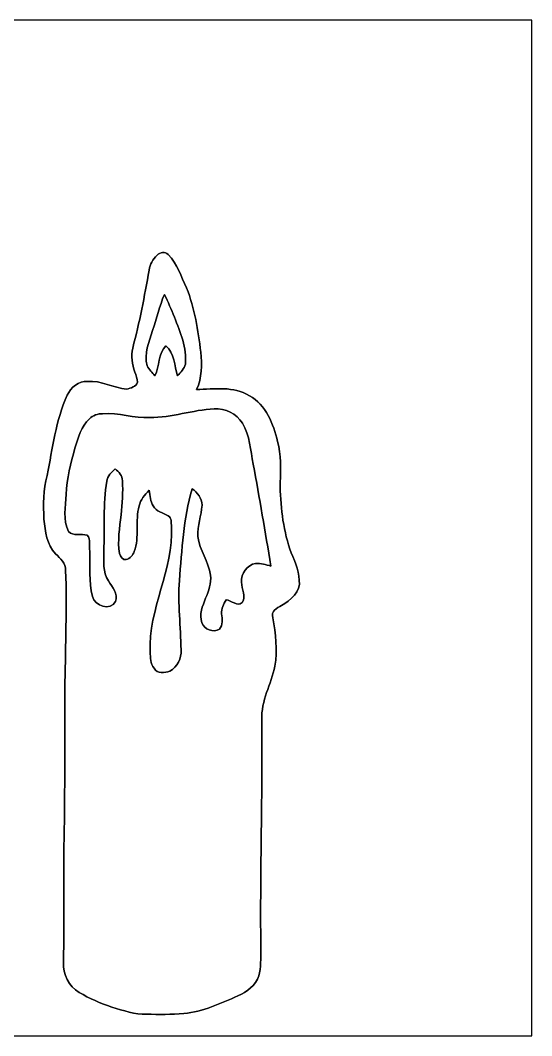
# Model space of a CAD drawing. Header units: centimetres. Extents: x -16.8 to 16.8, y -16.7 to 16.7.
# Drawn here: x 0 to 16.77, y -16.67 to 16.67 of the extents above; entities that cross this region are included whole.
import ezdxf

# ---------------------------------------------------------------- set-up
doc = ezdxf.new("R2010")
doc.units = ezdxf.units.CM
doc.header["$MEASUREMENT"] = 0
doc.layers.add('Layer 1', color=7, linetype='Continuous')

msp = doc.modelspace()

# ---------------------------------------------------------------- linework, layer by layer
at = {"layer": 'Layer 1', "color": 7}
for points, knots in [([(-16.77458, 16.66875), (-16.77458, 16.66875), (16.77458, 16.66875), (16.77458, 16.66875), (16.77458, 16.66875), (16.77458, 16.66875), (16.77458, -16.66875), (16.77458, -16.66875), (16.77458, -16.66875), (16.77458, -16.66875), (-16.77458, -16.66875), (-16.77458, -16.66875), (-16.77458, -16.66875), (-16.77458, -16.66875), (-16.77458, 16.66875), (-16.77458, 16.66875), (-16.77458, 16.66875), (-16.77458, 16.66875), (-16.77458, 16.66875), (-16.77458, 16.66875)], [0, 0, 0, 0, 0.16666667, 0.16666667, 0.16666667, 0.16666667, 0.33333333, 0.33333333, 0.33333333, 0.33333333, 0.5, 0.5, 0.5, 0.5, 0.66666667, 0.66666667, 0.66666667, 0.66666667, 1, 1, 1, 1]), ([(4.48557, 8.95562), (4.35575, 8.82227), (4.24497, 8.65752), (4.22875, 8.46667), (4.22875, 8.46667), (4.06823, 7.60906), (3.91724, 6.74793), (3.68582, 5.90585), (3.68582, 5.90585), (3.62691, 5.6455), (3.66395, 5.36857), (3.75849, 5.12092), (3.75849, 5.12092), (3.7913, 5.01191), (3.84457, 4.90502), (3.84563, 4.78931), (3.84563, 4.78931), (3.80118, 4.63938), (3.62338, 4.58893), (3.48686, 4.56283), (3.48686, 4.56283), (3.04976, 4.5914), (2.65112, 4.85493), (2.20557, 4.81224), (2.20557, 4.81224), (1.90571, 4.83658), (1.65947, 4.61327), (1.53529, 4.36104), (1.53529, 4.36104), (1.16381, 3.52743), (1.06504, 2.61161), (0.87524, 1.7272), (0.87524, 1.7272), (0.76623, 1.25589), (0.74154, 0.76659), (0.77611, 0.28469), (0.77611, 0.28469), (0.81774, -0.11183), (0.86819, -0.54857), (1.15852, -0.8509), (1.15852, -0.8509), (1.31551, -0.9973), (1.49296, -1.15852), (1.48661, -1.397), (1.48661, -1.397), (1.52823, -2.61796), (1.48378, -3.84069), (1.46403, -5.06236), (1.46403, -5.06236), (1.46509, -6.67702), (1.45979, -8.29204), (1.44251, -9.90635), (1.44251, -9.90635), (1.40511, -11.35662), (1.45239, -12.8083), (1.41252, -14.25857), (1.41252, -14.25857), (1.39382, -14.6491), (1.59103, -15.04703), (1.92758, -15.24917), (1.92758, -15.24917), (2.26871, -15.44496), (2.6289, -15.60936), (3.00496, -15.72683), (3.00496, -15.72683), (3.37432, -15.84431), (3.75179, -15.97237), (4.14479, -15.96461), (4.14479, -15.96461), (4.55119, -15.9706), (4.95935, -15.97625), (5.36504, -15.93991), (5.36504, -15.93991), (5.99193, -15.87888), (6.57084, -15.61077), (7.14057, -15.3603), (7.14057, -15.3603), (7.43514, -15.23153), (7.71737, -15.01846), (7.82602, -14.70519), (7.82602, -14.70519), (7.90504, -14.42614), (7.88, -14.13192), (7.88776, -13.84653), (7.88776, -13.84653), (7.86412, -11.32946), (7.94103, -8.81345), (7.92127, -6.29638), (7.92127, -6.29638), (7.88987, -5.67514), (8.23383, -5.13045), (8.35131, -4.53743), (8.35131, -4.53743), (8.44797, -4.00826), (8.36859, -3.46957), (8.28393, -2.94499), (8.28393, -2.94499), (8.20702, -2.72979), (8.42504, -2.63278), (8.56615, -2.54423), (8.56615, -2.54423), (8.86636, -2.37737), (9.20291, -2.09374), (9.15106, -1.71238), (9.15106, -1.71238), (9.14153, -1.34726), (8.96056, -1.02517), (8.84026, -0.68968), (8.84026, -0.68968), (8.61131, 0.01482), (8.52276, 0.76024), (8.52593, 1.49895), (8.52593, 1.49895), (8.54534, 1.94522), (8.56086, 2.40206), (8.44021, 2.83704), (8.44021, 2.83704), (8.29416, 3.41207), (8.06873, 4.04319), (7.51381, 4.34093), (7.51381, 4.34093), (6.99805, 4.66478), (6.35741, 4.56177), (5.78238, 4.54872), (5.78238, 4.54872), (5.95454, 4.93113), (5.96829, 5.36187), (5.91926, 5.77321), (5.91926, 5.77321), (5.83494, 6.48899), (5.71641, 7.21113), (5.4543, 7.88599), (5.4543, 7.88599), (5.26979, 8.25923), (5.14667, 8.67339), (4.85105, 8.9789), (4.85105, 8.9789), (4.75403, 9.08473), (4.57764, 9.05087), (4.48557, 8.95562)], [0, 0, 0, 0, 0.02777778, 0.02777778, 0.02777778, 0.02777778, 0.05555556, 0.05555556, 0.05555556, 0.05555556, 0.08333333, 0.08333333, 0.08333333, 0.08333333, 0.11111111, 0.11111111, 0.11111111, 0.11111111, 0.13888889, 0.13888889, 0.13888889, 0.13888889, 0.16666667, 0.16666667, 0.16666667, 0.16666667, 0.19444444, 0.19444444, 0.19444444, 0.19444444, 0.22222222, 0.22222222, 0.22222222, 0.22222222, 0.25, 0.25, 0.25, 0.25, 0.27777778, 0.27777778, 0.27777778, 0.27777778, 0.30555556, 0.30555556, 0.30555556, 0.30555556, 0.33333333, 0.33333333, 0.33333333, 0.33333333, 0.36111111, 0.36111111, 0.36111111, 0.36111111, 0.38888889, 0.38888889, 0.38888889, 0.38888889, 0.41666667, 0.41666667, 0.41666667, 0.41666667, 0.44444444, 0.44444444, 0.44444444, 0.44444444, 0.47222222, 0.47222222, 0.47222222, 0.47222222, 0.5, 0.5, 0.5, 0.5, 0.52777778, 0.52777778, 0.52777778, 0.52777778, 0.55555556, 0.55555556, 0.55555556, 0.55555556, 0.58333333, 0.58333333, 0.58333333, 0.58333333, 0.61111111, 0.61111111, 0.61111111, 0.61111111, 0.63888889, 0.63888889, 0.63888889, 0.63888889, 0.66666667, 0.66666667, 0.66666667, 0.66666667, 0.69444444, 0.69444444, 0.69444444, 0.69444444, 0.72222222, 0.72222222, 0.72222222, 0.72222222, 0.75, 0.75, 0.75, 0.75, 0.77777778, 0.77777778, 0.77777778, 0.77777778, 0.80555556, 0.80555556, 0.80555556, 0.80555556, 0.83333333, 0.83333333, 0.83333333, 0.83333333, 0.86111111, 0.86111111, 0.86111111, 0.86111111, 0.88888889, 0.88888889, 0.88888889, 0.88888889, 0.91666667, 0.91666667, 0.91666667, 0.91666667, 0.94444444, 0.94444444, 0.94444444, 0.94444444, 1, 1, 1, 1]), ([(4.72616, 7.6648), (4.96535, 7.1815), (5.16361, 6.67773), (5.328, 6.16444), (5.328, 6.16444), (5.41443, 5.91326), (5.42713, 5.64303), (5.41549, 5.37951), (5.41549, 5.37951), (5.37316, 5.22958), (5.25604, 5.11246), (5.16043, 4.99251), (5.16043, 4.99251), (5.04719, 5.32694), (5.06271, 5.73334), (4.77661, 5.98417), (4.77661, 5.98417), (4.5152, 5.72029), (4.57094, 5.31283), (4.41184, 4.99569), (4.41184, 4.99569), (4.32117, 5.09905), (4.22487, 5.20241), (4.16101, 5.32412), (4.16101, 5.32412), (4.05201, 5.72135), (4.22346, 6.1147), (4.33987, 6.48723), (4.33987, 6.48723), (4.47111, 6.87881), (4.56389, 7.28416), (4.72616, 7.6648)], [0, 0, 0, 0, 0.11111111, 0.11111111, 0.11111111, 0.11111111, 0.22222222, 0.22222222, 0.22222222, 0.22222222, 0.33333333, 0.33333333, 0.33333333, 0.33333333, 0.44444444, 0.44444444, 0.44444444, 0.44444444, 0.55555556, 0.55555556, 0.55555556, 0.55555556, 0.66666667, 0.66666667, 0.66666667, 0.66666667, 0.77777778, 0.77777778, 0.77777778, 0.77777778, 1, 1, 1, 1]), ([(4.24956, 3.6262), (4.96394, 3.62585), (5.64691, 3.87491), (6.35706, 3.91513), (6.35706, 3.91513), (6.71901, 3.92747), (7.09965, 3.75849), (7.28345, 3.43782), (7.28345, 3.43782), (7.54027, 3.03848), (7.54556, 2.54882), (7.64293, 2.09938), (7.64293, 2.09938), (7.84895, 0.98601), (8.02852, -0.13229), (8.22219, -1.24778), (8.22219, -1.24778), (8.05674, -1.21214), (7.89129, -1.15006), (7.71984, -1.16099), (7.71984, -1.16099), (7.44396, -1.2192), (7.22207, -1.49366), (7.2584, -1.78223), (7.2584, -1.78223), (7.24323, -2.00413), (7.43091, -2.24931), (7.27781, -2.44581), (7.27781, -2.44581), (7.12082, -2.59468), (6.92079, -2.3682), (6.75322, -2.3622), (6.75322, -2.3622), (6.66962, -2.49873), (6.57966, -2.65113), (6.60329, -2.81834), (6.60329, -2.81834), (6.6227, -2.98274), (6.65586, -3.1877), (6.53274, -3.32317), (6.53274, -3.32317), (6.32954, -3.44805), (6.03391, -3.32811), (5.95736, -3.10938), (5.95736, -3.10938), (5.848, -2.83774), (5.98311, -2.55658), (6.07977, -2.30505), (6.07977, -2.30505), (6.18419, -2.06728), (6.26322, -1.81046), (6.24311, -1.54764), (6.24311, -1.54764), (6.16409, -1.10314), (5.88222, -0.72566), (5.82295, -0.27658), (5.82295, -0.27658), (5.80496, 0.07267), (5.94184, 0.40605), (5.95983, 0.75212), (5.95983, 0.75212), (5.95595, 0.97649), (5.81695, 1.17052), (5.63174, 1.28376), (5.63174, 1.28376), (5.35234, 0.30727), (5.29661, -0.71861), (5.22041, -1.7272), (5.22041, -1.7272), (5.15408, -2.48779), (5.26697, -3.2452), (5.27156, -4.00473), (5.27156, -4.00473), (5.29061, -4.27426), (5.15303, -4.57059), (4.90784, -4.69583), (4.90784, -4.69583), (4.73957, -4.76109), (4.48945, -4.8006), (4.39138, -4.60375), (4.39138, -4.60375), (4.26367, -4.45841), (4.27037, -4.25379), (4.25591, -4.07388), (4.25591, -4.07388), (4.20053, -2.65359), (5.02814, -1.36878), (4.95653, 0.05362), (4.95653, 0.05362), (4.94524, 0.1591), (4.97487, 0.33796), (4.8514, 0.39723), (4.8514, 0.39723), (4.68701, 0.50341), (4.4577, 0.53657), (4.35892, 0.72355), (4.35892, 0.72355), (4.2605, 0.87736), (4.25732, 1.06327), (4.22416, 1.23684), (4.22416, 1.23684), (4.08305, 1.09008), (3.93841, 0.92922), (3.89784, 0.72249), (3.89784, 0.72249), (3.75849, 0.23354), (3.91442, -0.29316), (3.7398, -0.77399), (3.7398, -0.77399), (3.68864, -0.88829), (3.59939, -1.00824), (3.47098, -1.03823), (3.47098, -1.03823), (3.35104, -1.06539), (3.29248, -0.92886), (3.25508, -0.83961), (3.25508, -0.83961), (3.1817, -0.41557), (3.25649, 0.00988), (3.31117, 0.43039), (3.31117, 0.43039), (3.33375, 0.80292), (3.37573, 1.17687), (3.34927, 1.54975), (3.34927, 1.54975), (3.35527, 1.72297), (3.22509, 1.83762), (3.11291, 1.94486), (3.11291, 1.94486), (2.9905, 1.82951), (2.8575, 1.71203), (2.83845, 1.53282), (2.83845, 1.53282), (2.70757, 0.77682), (2.77495, 0.00529), (2.73861, -0.75812), (2.73861, -0.75812), (2.73967, -1.08162), (2.70122, -1.44639), (2.89348, -1.72967), (2.89348, -1.72967), (3.00426, -1.9371), (3.22827, -2.16253), (3.12491, -2.41794), (3.12491, -2.41794), (2.95346, -2.74002), (2.44228, -2.55834), (2.36749, -2.24861), (2.36749, -2.24861), (2.23873, -1.76354), (2.292, -1.25342), (2.27612, -0.75777), (2.27612, -0.75777), (2.25425, -0.58808), (2.31246, -0.38382), (2.19781, -0.23777), (2.19781, -0.23777), (2.00131, -0.16722), (1.73531, -0.2854), (1.57974, -0.11254), (1.57974, -0.11254), (1.3903, 0.26564), (1.4792, 0.70203), (1.50424, 1.10525), (1.50424, 1.10525), (1.53317, 1.62172), (1.65382, 2.12654), (1.79105, 2.6229), (1.79105, 2.6229), (1.899, 2.96439), (1.99108, 3.33763), (2.26554, 3.58951), (2.26554, 3.58951), (2.38584, 3.69111), (2.53929, 3.75708), (2.69946, 3.7532), (2.69946, 3.7532), (3.22263, 3.79166), (3.72674, 3.60151), (4.24956, 3.6262)], [0, 0, 0, 0, 0.02173913, 0.02173913, 0.02173913, 0.02173913, 0.04347826, 0.04347826, 0.04347826, 0.04347826, 0.06521739, 0.06521739, 0.06521739, 0.06521739, 0.08695652, 0.08695652, 0.08695652, 0.08695652, 0.10869565, 0.10869565, 0.10869565, 0.10869565, 0.13043478, 0.13043478, 0.13043478, 0.13043478, 0.15217391, 0.15217391, 0.15217391, 0.15217391, 0.17391304, 0.17391304, 0.17391304, 0.17391304, 0.19565217, 0.19565217, 0.19565217, 0.19565217, 0.2173913, 0.2173913, 0.2173913, 0.2173913, 0.23913043, 0.23913043, 0.23913043, 0.23913043, 0.26086957, 0.26086957, 0.26086957, 0.26086957, 0.2826087, 0.2826087, 0.2826087, 0.2826087, 0.30434783, 0.30434783, 0.30434783, 0.30434783, 0.32608696, 0.32608696, 0.32608696, 0.32608696, 0.34782609, 0.34782609, 0.34782609, 0.34782609, 0.36956522, 0.36956522, 0.36956522, 0.36956522, 0.39130435, 0.39130435, 0.39130435, 0.39130435, 0.41304348, 0.41304348, 0.41304348, 0.41304348, 0.43478261, 0.43478261, 0.43478261, 0.43478261, 0.45652174, 0.45652174, 0.45652174, 0.45652174, 0.47826087, 0.47826087, 0.47826087, 0.47826087, 0.5, 0.5, 0.5, 0.5, 0.52173913, 0.52173913, 0.52173913, 0.52173913, 0.54347826, 0.54347826, 0.54347826, 0.54347826, 0.56521739, 0.56521739, 0.56521739, 0.56521739, 0.58695652, 0.58695652, 0.58695652, 0.58695652, 0.60869565, 0.60869565, 0.60869565, 0.60869565, 0.63043478, 0.63043478, 0.63043478, 0.63043478, 0.65217391, 0.65217391, 0.65217391, 0.65217391, 0.67391304, 0.67391304, 0.67391304, 0.67391304, 0.69565217, 0.69565217, 0.69565217, 0.69565217, 0.7173913, 0.7173913, 0.7173913, 0.7173913, 0.73913043, 0.73913043, 0.73913043, 0.73913043, 0.76086957, 0.76086957, 0.76086957, 0.76086957, 0.7826087, 0.7826087, 0.7826087, 0.7826087, 0.80434783, 0.80434783, 0.80434783, 0.80434783, 0.82608696, 0.82608696, 0.82608696, 0.82608696, 0.84782609, 0.84782609, 0.84782609, 0.84782609, 0.86956522, 0.86956522, 0.86956522, 0.86956522, 0.89130435, 0.89130435, 0.89130435, 0.89130435, 0.91304348, 0.91304348, 0.91304348, 0.91304348, 0.93478261, 0.93478261, 0.93478261, 0.93478261, 0.95652174, 0.95652174, 0.95652174, 0.95652174, 1, 1, 1, 1])]:
    msp.add_open_spline(points, degree=3, knots=knots, dxfattribs=at)
at = {"layer": 'Layer 1', "color": 254}
for points, knots in [([(4.48557, 8.95562), (4.57764, 9.05087), (4.75403, 9.08473), (4.85105, 8.9789), (4.85105, 8.9789), (5.14667, 8.67339), (5.26979, 8.25923), (5.4543, 7.88599), (5.4543, 7.88599), (5.71641, 7.21113), (5.83494, 6.48899), (5.91926, 5.77321), (5.91926, 5.77321), (5.96829, 5.36187), (5.95454, 4.93113), (5.78238, 4.54872), (5.78238, 4.54872), (6.35741, 4.56177), (6.99805, 4.66478), (7.51381, 4.34093), (7.51381, 4.34093), (8.06873, 4.04319), (8.29416, 3.41207), (8.44021, 2.83704), (8.44021, 2.83704), (8.56086, 2.40206), (8.54534, 1.94522), (8.52593, 1.49895), (8.52593, 1.49895), (8.52276, 0.76024), (8.61131, 0.01482), (8.84026, -0.68968), (8.84026, -0.68968), (8.96056, -1.02517), (9.14153, -1.34726), (9.15106, -1.71238), (9.15106, -1.71238), (9.20291, -2.09374), (8.86636, -2.37737), (8.56615, -2.54423), (8.56615, -2.54423), (8.42504, -2.63278), (8.20702, -2.72979), (8.28393, -2.94499), (8.28393, -2.94499), (8.36859, -3.46957), (8.44797, -4.00826), (8.35131, -4.53743), (8.35131, -4.53743), (8.23383, -5.13045), (7.88987, -5.67514), (7.92127, -6.29638), (7.92127, -6.29638), (7.94103, -8.81345), (7.86412, -11.32946), (7.88776, -13.84653), (7.88776, -13.84653), (7.88, -14.13192), (7.90504, -14.42614), (7.82602, -14.70519), (7.82602, -14.70519), (7.71737, -15.01846), (7.43514, -15.23153), (7.14057, -15.3603), (7.14057, -15.3603), (6.57084, -15.61077), (5.99193, -15.87888), (5.36504, -15.93991), (5.36504, -15.93991), (4.95935, -15.97625), (4.55119, -15.9706), (4.14479, -15.96461), (4.14479, -15.96461), (3.75179, -15.97237), (3.37432, -15.84431), (3.00496, -15.72683), (3.00496, -15.72683), (2.6289, -15.60936), (2.26871, -15.44496), (1.92758, -15.24917), (1.92758, -15.24917), (1.59103, -15.04703), (1.39382, -14.6491), (1.41252, -14.25857), (1.41252, -14.25857), (1.45239, -12.8083), (1.40511, -11.35662), (1.44251, -9.90635), (1.44251, -9.90635), (1.45979, -8.29204), (1.46509, -6.67702), (1.46403, -5.06236), (1.46403, -5.06236), (1.48378, -3.84069), (1.52823, -2.61796), (1.48661, -1.397), (1.48661, -1.397), (1.49296, -1.15852), (1.31551, -0.9973), (1.15852, -0.8509), (1.15852, -0.8509), (0.86819, -0.54857), (0.81774, -0.11183), (0.77611, 0.28469), (0.77611, 0.28469), (0.74154, 0.76659), (0.76623, 1.25589), (0.87524, 1.7272), (0.87524, 1.7272), (1.06504, 2.61161), (1.16381, 3.52743), (1.53529, 4.36104), (1.53529, 4.36104), (1.65947, 4.61327), (1.90571, 4.83658), (2.20557, 4.81224), (2.20557, 4.81224), (2.65112, 4.85493), (3.04976, 4.5914), (3.48686, 4.56283), (3.48686, 4.56283), (3.62338, 4.58893), (3.80118, 4.63938), (3.84563, 4.78931), (3.84563, 4.78931), (3.84457, 4.90502), (3.7913, 5.01191), (3.75849, 5.12092), (3.75849, 5.12092), (3.66395, 5.36857), (3.62691, 5.6455), (3.68582, 5.90585), (3.68582, 5.90585), (3.91724, 6.74793), (4.06823, 7.60906), (4.22875, 8.46667), (4.22875, 8.46667), (4.24497, 8.65752), (4.35575, 8.82227), (4.48557, 8.95562), (4.48557, 8.95562), (4.48557, 8.95562), (4.48557, 8.95562), (4.48557, 8.95562)], [0, 0, 0, 0, 0.02702703, 0.02702703, 0.02702703, 0.02702703, 0.05405405, 0.05405405, 0.05405405, 0.05405405, 0.08108108, 0.08108108, 0.08108108, 0.08108108, 0.10810811, 0.10810811, 0.10810811, 0.10810811, 0.13513514, 0.13513514, 0.13513514, 0.13513514, 0.16216216, 0.16216216, 0.16216216, 0.16216216, 0.18918919, 0.18918919, 0.18918919, 0.18918919, 0.21621622, 0.21621622, 0.21621622, 0.21621622, 0.24324324, 0.24324324, 0.24324324, 0.24324324, 0.27027027, 0.27027027, 0.27027027, 0.27027027, 0.2972973, 0.2972973, 0.2972973, 0.2972973, 0.32432432, 0.32432432, 0.32432432, 0.32432432, 0.35135135, 0.35135135, 0.35135135, 0.35135135, 0.37837838, 0.37837838, 0.37837838, 0.37837838, 0.40540541, 0.40540541, 0.40540541, 0.40540541, 0.43243243, 0.43243243, 0.43243243, 0.43243243, 0.45945946, 0.45945946, 0.45945946, 0.45945946, 0.48648649, 0.48648649, 0.48648649, 0.48648649, 0.51351351, 0.51351351, 0.51351351, 0.51351351, 0.54054054, 0.54054054, 0.54054054, 0.54054054, 0.56756757, 0.56756757, 0.56756757, 0.56756757, 0.59459459, 0.59459459, 0.59459459, 0.59459459, 0.62162162, 0.62162162, 0.62162162, 0.62162162, 0.64864865, 0.64864865, 0.64864865, 0.64864865, 0.67567568, 0.67567568, 0.67567568, 0.67567568, 0.7027027, 0.7027027, 0.7027027, 0.7027027, 0.72972973, 0.72972973, 0.72972973, 0.72972973, 0.75675676, 0.75675676, 0.75675676, 0.75675676, 0.78378378, 0.78378378, 0.78378378, 0.78378378, 0.81081081, 0.81081081, 0.81081081, 0.81081081, 0.83783784, 0.83783784, 0.83783784, 0.83783784, 0.86486486, 0.86486486, 0.86486486, 0.86486486, 0.89189189, 0.89189189, 0.89189189, 0.89189189, 0.91891892, 0.91891892, 0.91891892, 0.91891892, 0.94594595, 0.94594595, 0.94594595, 0.94594595, 1, 1, 1, 1]), ([(4.72616, 7.6648), (4.56389, 7.28416), (4.47111, 6.87881), (4.33987, 6.48723), (4.33987, 6.48723), (4.22346, 6.1147), (4.05201, 5.72135), (4.16101, 5.32412), (4.16101, 5.32412), (4.22487, 5.20241), (4.32117, 5.09905), (4.41184, 4.99569), (4.41184, 4.99569), (4.57094, 5.31283), (4.5152, 5.72029), (4.77661, 5.98417), (4.77661, 5.98417), (5.06271, 5.73334), (5.04719, 5.32694), (5.16043, 4.99251), (5.16043, 4.99251), (5.25604, 5.11246), (5.37316, 5.22958), (5.41549, 5.37951), (5.41549, 5.37951), (5.42713, 5.64303), (5.41443, 5.91326), (5.328, 6.16444), (5.328, 6.16444), (5.16361, 6.67773), (4.96535, 7.1815), (4.72616, 7.6648), (4.72616, 7.6648), (4.72616, 7.6648), (4.72616, 7.6648), (4.72616, 7.6648)], [0, 0, 0, 0, 0.1, 0.1, 0.1, 0.1, 0.2, 0.2, 0.2, 0.2, 0.3, 0.3, 0.3, 0.3, 0.4, 0.4, 0.4, 0.4, 0.5, 0.5, 0.5, 0.5, 0.6, 0.6, 0.6, 0.6, 0.7, 0.7, 0.7, 0.7, 0.8, 0.8, 0.8, 0.8, 1, 1, 1, 1]), ([(4.24956, 3.6262), (3.72674, 3.60151), (3.22263, 3.79166), (2.69946, 3.7532), (2.69946, 3.7532), (2.53929, 3.75708), (2.38584, 3.69111), (2.26554, 3.58951), (2.26554, 3.58951), (1.99108, 3.33763), (1.899, 2.96439), (1.79105, 2.6229), (1.79105, 2.6229), (1.65382, 2.12654), (1.53317, 1.62172), (1.50424, 1.10525), (1.50424, 1.10525), (1.4792, 0.70203), (1.3903, 0.26564), (1.57974, -0.11254), (1.57974, -0.11254), (1.73531, -0.2854), (2.00131, -0.16722), (2.19781, -0.23777), (2.19781, -0.23777), (2.31246, -0.38382), (2.25425, -0.58808), (2.27612, -0.75777), (2.27612, -0.75777), (2.292, -1.25342), (2.23873, -1.76354), (2.36749, -2.24861), (2.36749, -2.24861), (2.44228, -2.55834), (2.95346, -2.74002), (3.12491, -2.41794), (3.12491, -2.41794), (3.22827, -2.16253), (3.00426, -1.9371), (2.89348, -1.72967), (2.89348, -1.72967), (2.70122, -1.44639), (2.73967, -1.08162), (2.73861, -0.75812), (2.73861, -0.75812), (2.77495, 0.00529), (2.70757, 0.77682), (2.83845, 1.53282), (2.83845, 1.53282), (2.8575, 1.71203), (2.9905, 1.82951), (3.11291, 1.94486), (3.11291, 1.94486), (3.22509, 1.83762), (3.35527, 1.72297), (3.34927, 1.54975), (3.34927, 1.54975), (3.37573, 1.17687), (3.33375, 0.80292), (3.31117, 0.43039), (3.31117, 0.43039), (3.25649, 0.00988), (3.1817, -0.41557), (3.25508, -0.83961), (3.25508, -0.83961), (3.29248, -0.92886), (3.35104, -1.06539), (3.47098, -1.03823), (3.47098, -1.03823), (3.59939, -1.00824), (3.68864, -0.88829), (3.7398, -0.77399), (3.7398, -0.77399), (3.91442, -0.29316), (3.75849, 0.23354), (3.89784, 0.72249), (3.89784, 0.72249), (3.93841, 0.92922), (4.08305, 1.09008), (4.22416, 1.23684), (4.22416, 1.23684), (4.25732, 1.06327), (4.2605, 0.87736), (4.35892, 0.72355), (4.35892, 0.72355), (4.4577, 0.53657), (4.68701, 0.50341), (4.8514, 0.39723), (4.8514, 0.39723), (4.97487, 0.33796), (4.94524, 0.1591), (4.95653, 0.05362), (4.95653, 0.05362), (5.02814, -1.36878), (4.20053, -2.65359), (4.25591, -4.07388), (4.25591, -4.07388), (4.27037, -4.25379), (4.26367, -4.45841), (4.39138, -4.60375), (4.39138, -4.60375), (4.48945, -4.8006), (4.73957, -4.76109), (4.90784, -4.69583), (4.90784, -4.69583), (5.15303, -4.57059), (5.29061, -4.27426), (5.27156, -4.00473), (5.27156, -4.00473), (5.26697, -3.2452), (5.15408, -2.48779), (5.22041, -1.7272), (5.22041, -1.7272), (5.29661, -0.71861), (5.35234, 0.30727), (5.63174, 1.28376), (5.63174, 1.28376), (5.81695, 1.17052), (5.95595, 0.97649), (5.95983, 0.75212), (5.95983, 0.75212), (5.94184, 0.40605), (5.80496, 0.07267), (5.82295, -0.27658), (5.82295, -0.27658), (5.88222, -0.72566), (6.16409, -1.10314), (6.24311, -1.54764), (6.24311, -1.54764), (6.26322, -1.81046), (6.18419, -2.06728), (6.07977, -2.30505), (6.07977, -2.30505), (5.98311, -2.55658), (5.848, -2.83774), (5.95736, -3.10938), (5.95736, -3.10938), (6.03391, -3.32811), (6.32954, -3.44805), (6.53274, -3.32317), (6.53274, -3.32317), (6.65586, -3.1877), (6.6227, -2.98274), (6.60329, -2.81834), (6.60329, -2.81834), (6.57966, -2.65113), (6.66962, -2.49873), (6.75322, -2.3622), (6.75322, -2.3622), (6.92079, -2.3682), (7.12082, -2.59468), (7.27781, -2.44581), (7.27781, -2.44581), (7.43091, -2.24931), (7.24323, -2.00413), (7.2584, -1.78223), (7.2584, -1.78223), (7.22207, -1.49366), (7.44396, -1.2192), (7.71984, -1.16099), (7.71984, -1.16099), (7.89129, -1.15006), (8.05674, -1.21214), (8.22219, -1.24778), (8.22219, -1.24778), (8.02852, -0.13229), (7.84895, 0.98601), (7.64293, 2.09938), (7.64293, 2.09938), (7.54556, 2.54882), (7.54027, 3.03848), (7.28345, 3.43782), (7.28345, 3.43782), (7.09965, 3.75849), (6.71901, 3.92747), (6.35706, 3.91513), (6.35706, 3.91513), (5.64691, 3.87491), (4.96394, 3.62585), (4.24956, 3.6262)], [0, 0, 0, 0, 0.02173913, 0.02173913, 0.02173913, 0.02173913, 0.04347826, 0.04347826, 0.04347826, 0.04347826, 0.06521739, 0.06521739, 0.06521739, 0.06521739, 0.08695652, 0.08695652, 0.08695652, 0.08695652, 0.10869565, 0.10869565, 0.10869565, 0.10869565, 0.13043478, 0.13043478, 0.13043478, 0.13043478, 0.15217391, 0.15217391, 0.15217391, 0.15217391, 0.17391304, 0.17391304, 0.17391304, 0.17391304, 0.19565217, 0.19565217, 0.19565217, 0.19565217, 0.2173913, 0.2173913, 0.2173913, 0.2173913, 0.23913043, 0.23913043, 0.23913043, 0.23913043, 0.26086957, 0.26086957, 0.26086957, 0.26086957, 0.2826087, 0.2826087, 0.2826087, 0.2826087, 0.30434783, 0.30434783, 0.30434783, 0.30434783, 0.32608696, 0.32608696, 0.32608696, 0.32608696, 0.34782609, 0.34782609, 0.34782609, 0.34782609, 0.36956522, 0.36956522, 0.36956522, 0.36956522, 0.39130435, 0.39130435, 0.39130435, 0.39130435, 0.41304348, 0.41304348, 0.41304348, 0.41304348, 0.43478261, 0.43478261, 0.43478261, 0.43478261, 0.45652174, 0.45652174, 0.45652174, 0.45652174, 0.47826087, 0.47826087, 0.47826087, 0.47826087, 0.5, 0.5, 0.5, 0.5, 0.52173913, 0.52173913, 0.52173913, 0.52173913, 0.54347826, 0.54347826, 0.54347826, 0.54347826, 0.56521739, 0.56521739, 0.56521739, 0.56521739, 0.58695652, 0.58695652, 0.58695652, 0.58695652, 0.60869565, 0.60869565, 0.60869565, 0.60869565, 0.63043478, 0.63043478, 0.63043478, 0.63043478, 0.65217391, 0.65217391, 0.65217391, 0.65217391, 0.67391304, 0.67391304, 0.67391304, 0.67391304, 0.69565217, 0.69565217, 0.69565217, 0.69565217, 0.7173913, 0.7173913, 0.7173913, 0.7173913, 0.73913043, 0.73913043, 0.73913043, 0.73913043, 0.76086957, 0.76086957, 0.76086957, 0.76086957, 0.7826087, 0.7826087, 0.7826087, 0.7826087, 0.80434783, 0.80434783, 0.80434783, 0.80434783, 0.82608696, 0.82608696, 0.82608696, 0.82608696, 0.84782609, 0.84782609, 0.84782609, 0.84782609, 0.86956522, 0.86956522, 0.86956522, 0.86956522, 0.89130435, 0.89130435, 0.89130435, 0.89130435, 0.91304348, 0.91304348, 0.91304348, 0.91304348, 0.93478261, 0.93478261, 0.93478261, 0.93478261, 0.95652174, 0.95652174, 0.95652174, 0.95652174, 1, 1, 1, 1])]:
    msp.add_open_spline(points, degree=3, knots=knots, dxfattribs=at)

doc.saveas('drawing.dxf')
